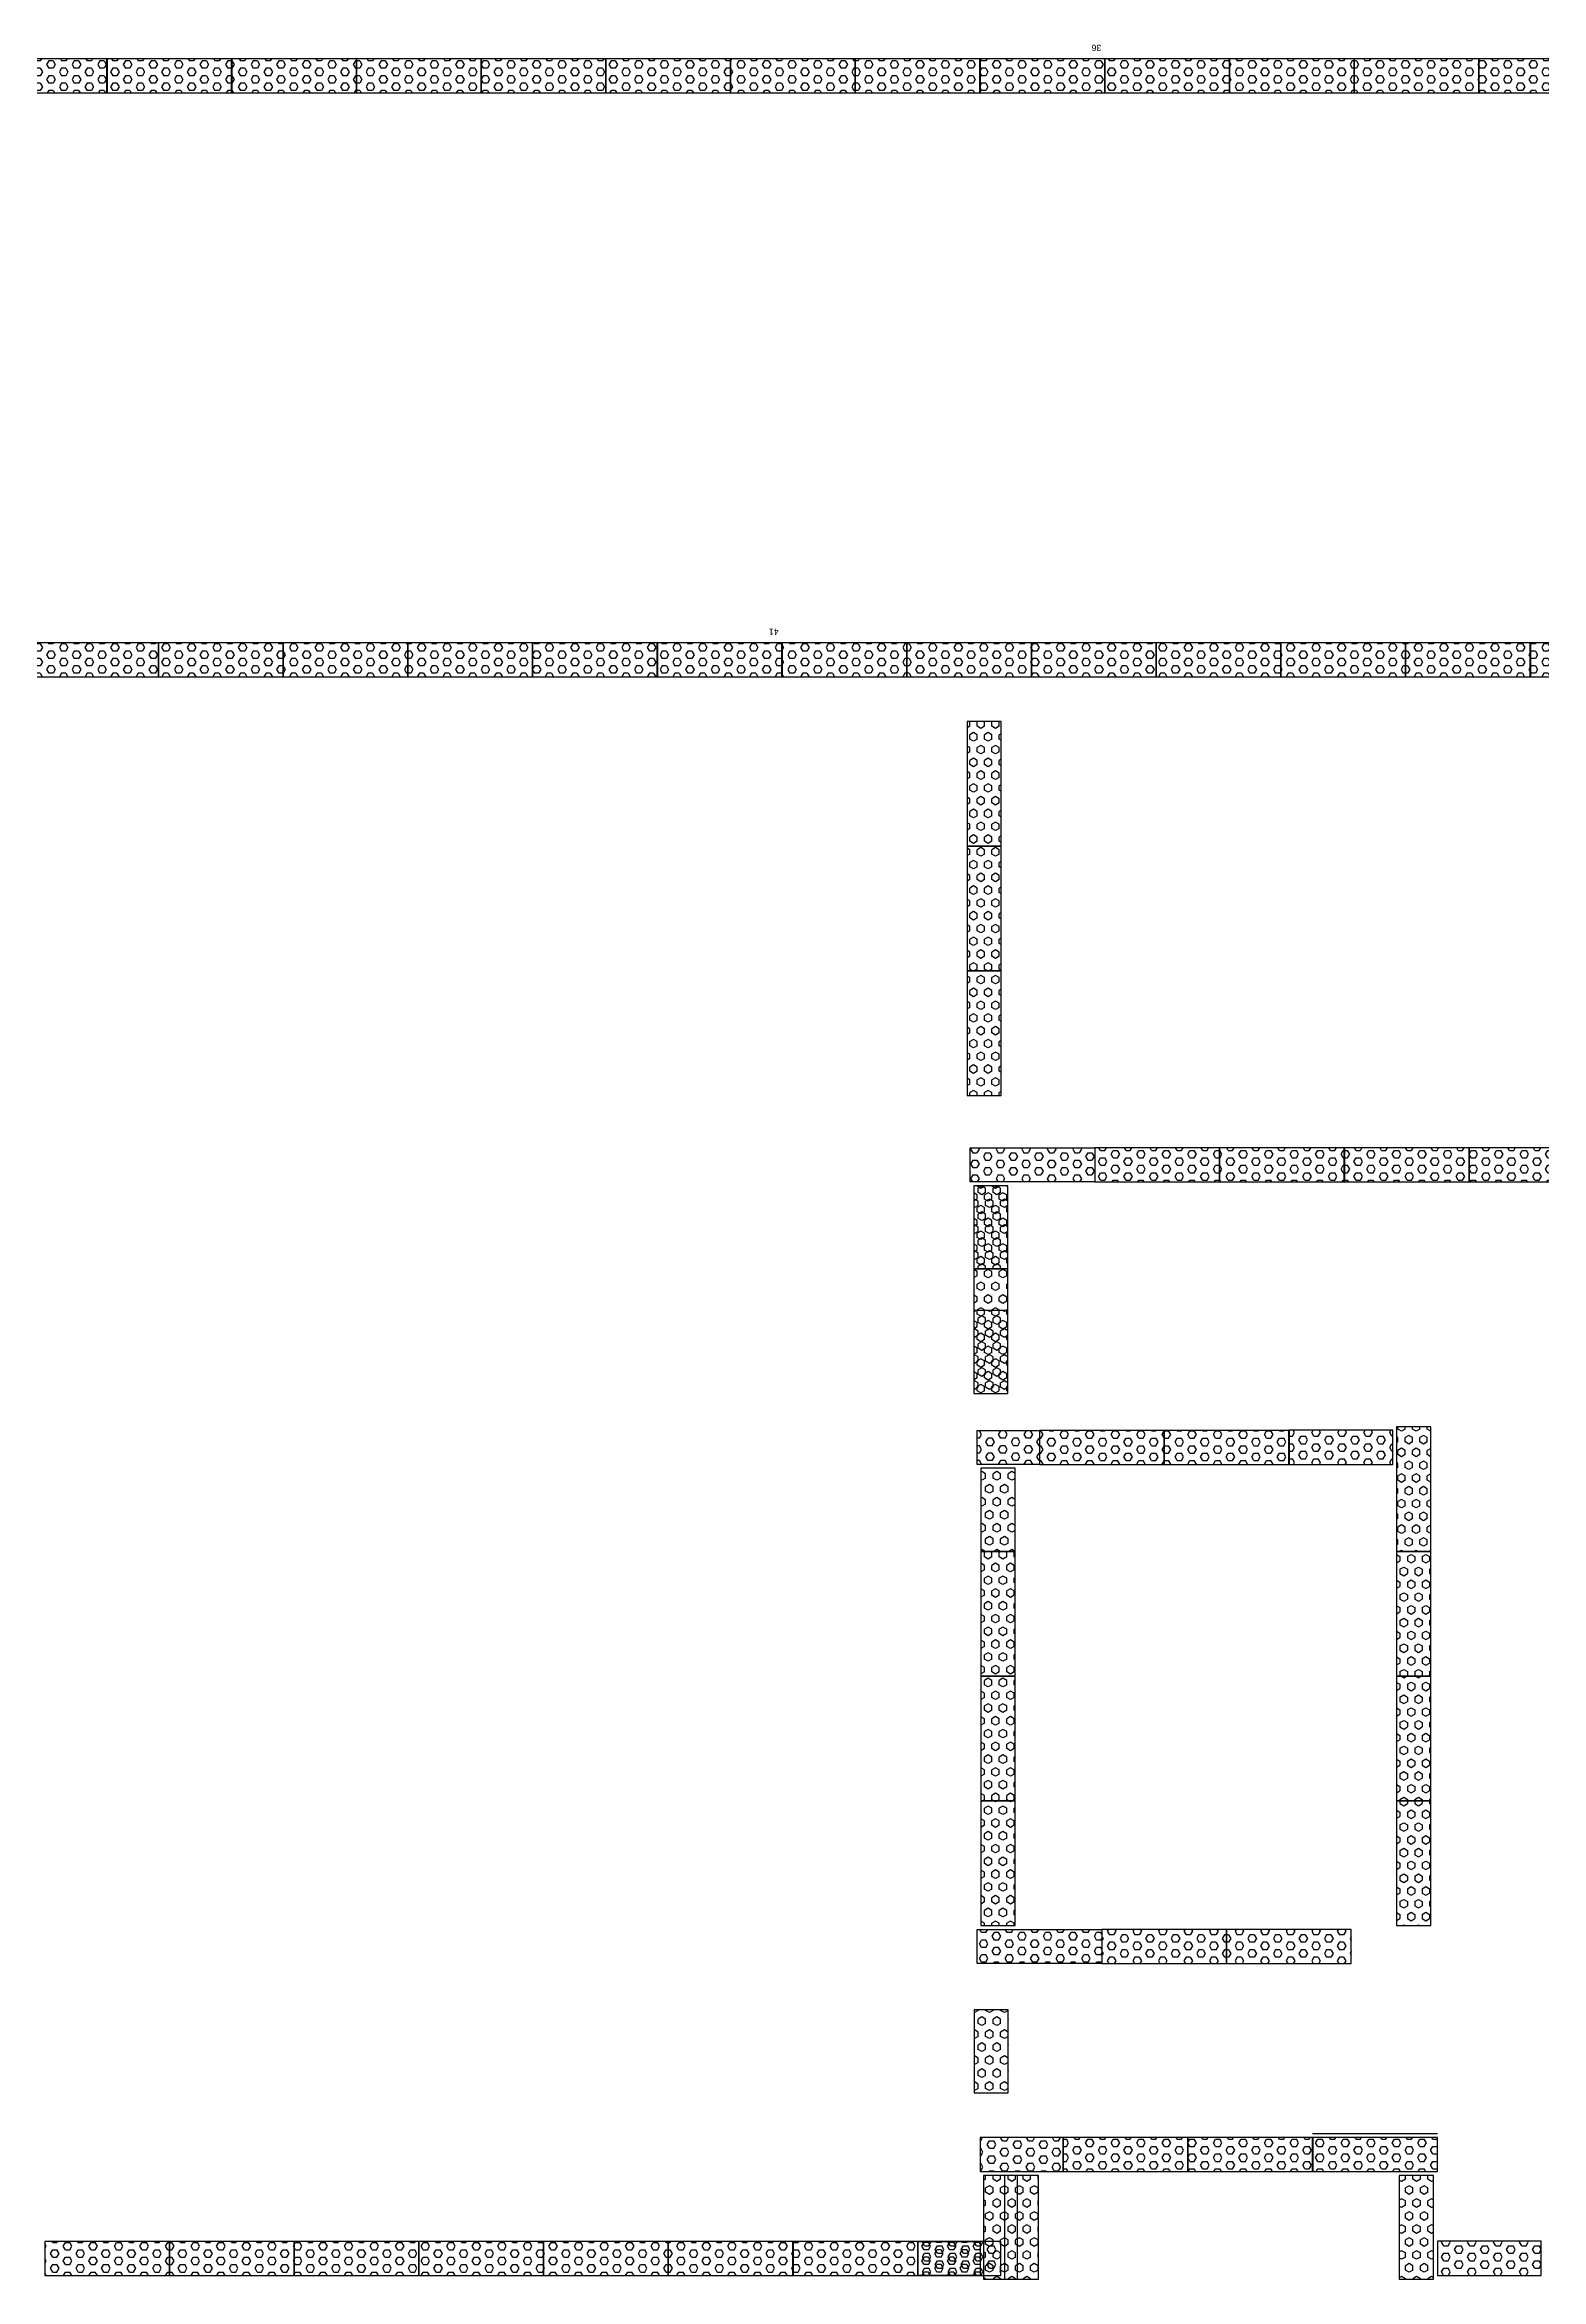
# Model space of a CAD drawing. Header units: millimetres. Extents: x 31568 to 240104, y 7702 to 61692.
# Drawn here: x 78912 to 100872, y 7867 to 40654 of the extents above; entities that cross this region are included whole.
import ezdxf

# ---------------------------------------------------------------- set-up
doc = ezdxf.new("R2010")
doc.units = ezdxf.units.MM
for name, color, linetype in [('DH18', 4, 'Continuous'), ('노드', 2, 'Continuous'), ('발판500×1219', 175, 'Continuous'), ('발판500×1524', 41, 'Continuous'), ('발판500×1829', 131, 'Continuous'), ('발판500×914', 240, 'Continuous')]:
    doc.layers.add(name, color=color, linetype=linetype)
doc.styles.get("Standard").update_dxf_attribs({"font": 'arial.ttf'})

# ---------------------------------------------------------------- blocks, each defined once
blk = doc.blocks.new('b500×1829')
at = {"layer": '발판500×1829', "linetype": 'ByBlock'}
h = blk.add_hatch(dxfattribs=at)
h.set_pattern_fill('HEX', color=256, scale=500, style=0)
h.set_pattern_definition([(0, (-371158.89, -112728.83), (0, 108.253175), [62.5, -125]), (120, (-371158.89, -112728.83), (-93.75, -54.126588), [62.5, -125]), (60, (-371096.39, -112728.83), (-93.75, 54.126588), [62.5, -125])])
h.paths.add_polyline_path([(0, -250), (1829, -250), (1829, 250), (0, 250)])
at = {"layer": '발판500×1829', "linetype": 'ByBlock', "ltscale": 2}
blk.add_lwpolyline([(0, -250), (1829, -250), (1829, 250), (0, 250)], close=True, dxfattribs=at)
blk = doc.blocks.new('518')
at = {"layer": '발판500×1829', "linetype": 'ByBlock', "ltscale": 2}
blk.add_blockref('b500×1829', (0, 0), dxfattribs=at)
blk = doc.blocks.new('b500×1524')
at = {"layer": '발판500×1524', "linetype": 'ByBlock', "ltscale": 2}
h = blk.add_hatch(dxfattribs=at)
h.set_pattern_fill('HEX', color=256, scale=20, style=0)
h.paths.add_polyline_path([(1524, 250), (0, 250), (0, -250), (1524, -250)])
blk.add_lwpolyline([(0, -250), (1524, -250), (1524, 250), (0, 250)], close=True, dxfattribs=at)
blk = doc.blocks.new('515')
at = {"layer": '발판500×1524', "linetype": 'ByBlock', "ltscale": 2}
blk.add_blockref('b500×1524', (0, 0), dxfattribs=at)
blk = doc.blocks.new('발판500×1524')
at = {"layer": '발판500×1524'}
blk.add_blockref('515', (1, -302, 48), dxfattribs=at)
blk = doc.blocks.new('b500×914')
at = {"layer": '발판500×914', "linetype": 'ByBlock'}
h = blk.add_hatch(dxfattribs=at)
h.set_pattern_fill('HEX', color=256, scale=500, angle=90, style=0)
h.set_pattern_definition([(180, (372377.89, -112728.83), (6e-14, 108.253175), [62.5, -125]), (60, (372377.89, -112728.83), (93.75, -54.126588), [62.5, -125]), (120, (372315.39, -112728.83), (93.75, 54.126588), [62.5, -125])])
h.paths.add_polyline_path([(914, -250), (0, -250), (0, 250), (914, 250)])
at = {"layer": '발판500×914', "linetype": 'ByBlock', "ltscale": 2}
blk.add_lwpolyline([(914, -250), (0, -250), (0, 250), (914, 250)], close=True, dxfattribs=at)
blk = doc.blocks.new('509')
at = {"layer": '발판500×914', "linetype": 'ByBlock', "ltscale": 2}
blk.add_blockref('b500×914', (0, 0), dxfattribs=at)
blk = doc.blocks.new('발판500x914')
at = {"layer": '발판500×914'}
blk.add_blockref('509', (1, -305, 48), dxfattribs=at)
blk = doc.blocks.new('b500×1219')
at = {"layer": '발판500×1219', "linetype": 'ByBlock'}
h = blk.add_hatch(dxfattribs=at)
h.set_pattern_fill('HEX', color=256, scale=20, style=0)
h.paths.add_polyline_path([(0, -250), (1219, -250), (1219, 250), (0, 250)])
at = {"layer": '발판500×1219', "linetype": 'ByBlock', "ltscale": 2}
blk.add_lwpolyline([(0, -250), (1219, -250), (1219, 250), (0, 250)], close=True, dxfattribs=at)
blk = doc.blocks.new('512')
at = {"layer": '발판500×1219', "linetype": 'ByBlock', "ltscale": 2}
blk.add_blockref('b500×1219', (0, 0), dxfattribs=at)
blk = doc.blocks.new('발판500×1219')
at = {"layer": '발판500×1219'}
blk.add_blockref('512', (1, -305, 48), dxfattribs=at)
blk = doc.blocks.new('출입구1')
for name, p in [('발판500×1219', (915, 1525, 709)), ('발판500×1219', (915, 1525, 2609)), ('발판500x914', (0, 0, 709)), ('발판500x914', (0, 0, 2609)), ('발판500×1524', (7625, 0, 709)), ('발판500×1524', (7625, 0, 2609))]:
    blk.add_blockref(name, p)
at = {"rotation": 90}
for p in [(915, -610, 709), (915, -610, 2609), (7015, -610, 709), (7015, -610, 2609)]:
    blk.add_blockref('발판500×1524', p, dxfattribs=at)
at = {"layer": '발판500×1829'}
for p in [(2136, 1220, 757), (2136, 1220, 2657), (3966, 1220, 757), (3966, 1220, 2657), (5796, 1220, 757), (5796, 1220, 2657)]:
    blk.add_blockref('518', p, dxfattribs=at)
blk = doc.blocks.new('38x9x6')
for p in [(0, 0, 709), (0, 0, 2609)]:
    blk.add_blockref('발판500x914', p)
blk = doc.blocks.new('38x12x6_복합')
for p in [(0, 1525, 709), (0, 1525, 2609)]:
    blk.add_blockref('발판500×1219', p)
at = {"rotation": 90}
for p in [(0, -610, 709), (0, -610, 2609)]:
    blk.add_blockref('발판500×1524', p, dxfattribs=at)
blk = doc.blocks.new('발판500x1825')
at = {"layer": '발판500×1829'}
blk.add_blockref('518', (1, -305, 48), dxfattribs=at)
blk = doc.blocks.new('38x18x6')
for p in [(0, 0, 2609), (0, 0, 709)]:
    blk.add_blockref('발판500x1825', p)
blk = doc.blocks.new('19x18x6')
blk.add_blockref('발판500x1825', (0, 0, 709))
blk = doc.blocks.new('19x9x6')
blk.add_blockref('발판500x914', (0, 0, 709))
blk = doc.blocks.new('19x12x6_복합')
blk.add_blockref('발판500×1219', (0, 1525, 709))
at = {"rotation": 90}
blk.add_blockref('발판500×1524', (0, -610, 709), dxfattribs=at)
blk = doc.blocks.new('19x15x6_ㄹ')
at = {"rotation": 90}
blk.add_blockref('발판500×1524', (1220, -2135, 709), dxfattribs=at)
blk.add_blockref('발판500×1524', (1830, -1525, 709))
at = {"layer": '발판500×1829'}
blk.add_blockref('518', (1, -305, 757), dxfattribs=at)
blk = doc.blocks.new('38x15x6_ㄹ')
at = {"layer": 'DH18'}
blk.add_line((1830, 0, 1900), (0, 0, 1900), dxfattribs=at)
at = {"rotation": 90}
for p in [(1220, -2135, 709), (1220, -2135, 2609)]:
    blk.add_blockref('발판500×1524', p, dxfattribs=at)
for p in [(1830, -1525, 709), (1830, -1525, 2609)]:
    blk.add_blockref('발판500×1524', p)
at = {"layer": '발판500×1829'}
for p in [(1, -305, 757), (1, -305, 2657)]:
    blk.add_blockref('518', p, dxfattribs=at)
blk = doc.blocks.new('38x18x6_상부')
for p in [(0, 0, 3559), (0, 0, 1659)]:
    blk.add_blockref('발판500x1825', p)
blk = doc.blocks.new('A$Ce74f6398')
at = {"layer": '발판500×1829', "linetype": 'ByBlock', "ltscale": 2}
blk.add_blockref('b500×1829', (-1828, 305, 41), dxfattribs=at)
blk = doc.blocks.new('38x18x6_H')
blk.add_line((1797, -610, 728), (1797, -610, 698))
blk.add_blockref('A$Ce74f6398', (1829, -610, 2616))
at = {"layer": '발판500×1829', "linetype": 'ByBlock', "ltscale": 2}
blk.add_blockref('b500×1829', (1, -305, 757), dxfattribs=at)
blk = doc.blocks.new('38x12x6')
for p in [(0, 0, 709), (0, 0, 2609)]:
    blk.add_blockref('발판500×1219', p)
blk = doc.blocks.new('38x18x6_H15')
at = {"layer": '발판500×1829'}
for p in [(1, 305, 757), (1, 305, 2657)]:
    blk.add_blockref('518', p, dxfattribs=at)
blk = doc.blocks.new('38x15x6_우측')
for p in [(0, 0, 709), (0, 0, 2609)]:
    blk.add_blockref('발판500×1524', p)
blk = doc.blocks.new('38x18x6_코너_12')
at = {"layer": '발판500×1829'}
for p in [(-1829, 305, 757), (-1829, 305, 2657)]:
    blk.add_blockref('518', p, dxfattribs=at)
blk = doc.blocks.new('19x9x6_코너')
for p in [(0, 0, 709), (0, 0, 2609)]:
    blk.add_blockref('발판500x914', p)
blk = doc.blocks.new('38x18x6_14')
for p in [(0, 0, 2134), (0, 0, 234)]:
    blk.add_blockref('발판500x1825', p)
blk = doc.blocks.new('38x18x6_코너_se')
at = {"layer": '발판500×1829', "rotation": 90}
for p in [(305, -609, 757), (305, -609, 2657)]:
    blk.add_blockref('518', p, dxfattribs=at)
blk = doc.blocks.new('38x12x6_H2')
for p in [(0, 0, 709), (0, 0, 2609)]:
    blk.add_blockref('발판500×1219', p)
blk = doc.blocks.new('19x12x6_4')
for p in [(0, 0, 1659), (0, 0, 3559)]:
    blk.add_blockref('발판500×1219', p)
blk = doc.blocks.new('38x15x6_상부')
for p in [(0, 0, 3559), (0, 0, 1659)]:
    blk.add_blockref('발판500×1524', p)

msp = doc.modelspace()

# ---------------------------------------------------------------- block references
for name, p, rotation in [('38x18x6_14', (79826, 39891, 10360), 180), ('38x18x6_14', (79826, 39891, 14160), 180), ('38x18x6_14', (79826, 39891, 17960), 180), ('38x18x6_14', (79826, 39891, 21760), 180), ('38x18x6_14', (79826, 39891, 25560), 180), ('38x18x6_14', (81656, 39891, 10360), 180), ('38x18x6_14', (81656, 39891, 14160), 180), ('38x18x6_14', (81656, 39891, 17960), 180), ('38x18x6_14', (81656, 39891, 21760), 180), ('38x18x6_14', (81656, 39891, 25560), 180), ('38x18x6_14', (83486, 39891, 10360), 180), ('38x18x6_14', (83486, 39891, 14160), 180), ('38x18x6_14', (83486, 39891, 17960), 180), ('38x18x6_14', (83486, 39891, 21760), 180), ('38x18x6_14', (83486, 39891, 25560), 180), ('38x18x6_14', (85316, 39891, 10360), 180), ('38x18x6_14', (85316, 39891, 14160), 180), ('38x18x6_14', (85316, 39891, 17960), 180), ('38x18x6_14', (85316, 39891, 21760), 180), ('38x18x6_14', (85316, 39891, 25560), 180), ('38x18x6_14', (87146, 39891, 10360), 180), ('38x18x6_14', (87146, 39891, 14160), 180), ('38x18x6_14', (87146, 39891, 17960), 180), ('38x18x6_14', (87146, 39891, 21760), 180), ('38x18x6_14', (87146, 39891, 25560), 180), ('38x18x6_14', (88976, 39891, 10360), 180), ('38x18x6_14', (88976, 39891, 14160), 180), ('38x18x6_14', (88976, 39891, 17960), 180), ('38x18x6_14', (88976, 39891, 21760), 180), ('38x18x6_14', (88976, 39891, 25560), 180), ('38x18x6_14', (90806, 39891, 10360), 180), ('38x18x6_14', (90806, 39891, 14160), 180), ('38x18x6_14', (90806, 39891, 17960), 180), ('38x18x6_14', (90806, 39891, 21760), 180), ('38x18x6_14', (90806, 39891, 25560), 180), ('38x18x6_14', (92636, 39891, 10360), 180), ('38x18x6_14', (92636, 39891, 14160), 180), ('38x18x6_14', (92636, 39891, 17960), 180), ('38x18x6_14', (92636, 39891, 21760), 180), ('38x18x6_14', (92636, 39891, 25560), 180), ('38x18x6_14', (94466, 39891, 10360), 180), ('38x18x6_14', (94466, 39891, 14160), 180), ('38x18x6_14', (94466, 39891, 17960), 180), ('38x18x6_14', (94466, 39891, 21760), 180), ('38x18x6_14', (94466, 39891, 25560), 180), ('38x18x6_14', (96296, 39891, 10360), 180), ('38x18x6_14', (96296, 39891, 14160), 180), ('38x18x6_14', (96296, 39891, 17960), 180), ('38x18x6_14', (96296, 39891, 21760), 180), ('38x18x6_14', (96296, 39891, 25560), 180), ('38x18x6_14', (98126, 39891, 10360), 180), ('38x18x6_14', (98126, 39891, 14160), 180), ('38x18x6_14', (98126, 39891, 17960), 180), ('38x18x6_14', (98126, 39891, 21760), 180), ('38x18x6_14', (98126, 39891, 25560), 180), ('38x18x6_14', (99956, 39891, 10360), 180), ('38x18x6_14', (99956, 39891, 14160), 180), ('38x18x6_14', (99956, 39891, 17960), 180), ('38x18x6_14', (99956, 39891, 21760), 180), ('38x18x6_14', (99956, 39891, 25560), 180), ('38x18x6_14', (101786, 39891, 10360), 180), ('38x18x6_14', (101786, 39891, 14160), 180), ('38x18x6_14', (101786, 39891, 17960), 180), ('38x18x6_14', (101786, 39891, 21760), 180), ('38x18x6_14', (101786, 39891, 25560), 180), ('38x18x6', (80581, 31323, 27060), 180), ('38x18x6', (80581, 31323, 30860), 180), ('38x18x6', (80581, 31323, 34660), 180), ('38x18x6', (80581, 31323, 38460), 180), ('38x18x6', (80581, 31323, 42260), 180), ('38x18x6', (80581, 31323, 46060), 180), ('38x18x6', (80581, 31323, 49860), 180), ('38x18x6', (80581, 31323, 53660), 180), ('38x18x6', (80581, 31323, 57460), 180), ('38x18x6', (80581, 31323, 61260), 180), ('38x18x6', (80581, 31323, 65060), 180), ('38x18x6_상부', (80581, 31323, 69810), 180), ('38x18x6_상부', (80581, 31323, 73610), 180), ('38x18x6', (82411, 31323, 27060), 180), ('38x18x6', (82411, 31323, 30860), 180), ('38x18x6', (82411, 31323, 34660), 180), ('38x18x6', (82411, 31323, 38460), 180), ('38x18x6', (82411, 31323, 42260), 180), ('38x18x6', (82411, 31323, 46060), 180), ('38x18x6', (82411, 31323, 49860), 180), ('38x18x6', (82411, 31323, 53660), 180), ('38x18x6', (82411, 31323, 57460), 180), ('38x18x6', (82411, 31323, 61260), 180), ('38x18x6', (82411, 31323, 65060), 180), ('38x18x6_상부', (82411, 31323, 69810), 180), ('38x18x6_상부', (82411, 31323, 73610), 180), ('38x18x6', (84241, 31323, 27060), 180), ('38x18x6', (84241, 31323, 30860), 180), ('38x18x6', (84241, 31323, 34660), 180), ('38x18x6', (84241, 31323, 38460), 180), ('38x18x6', (84241, 31323, 42260), 180), ('38x18x6', (84241, 31323, 46060), 180), ('38x18x6', (84241, 31323, 49860), 180), ('38x18x6', (84241, 31323, 53660), 180), ('38x18x6', (84241, 31323, 57460), 180), ('38x18x6', (84241, 31323, 61260), 180), ('38x18x6', (84241, 31323, 65060), 180), ('38x18x6_상부', (84241, 31323, 69810), 180), ('38x18x6_상부', (84241, 31323, 73610), 180), ('38x18x6', (86071, 31323, 27060), 180), ('38x18x6', (86071, 31323, 30860), 180), ('38x18x6', (86071, 31323, 34660), 180), ('38x18x6', (86071, 31323, 38460), 180), ('38x18x6', (86071, 31323, 42260), 180), ('38x18x6', (86071, 31323, 46060), 180), ('38x18x6', (86071, 31323, 49860), 180), ('38x18x6', (86071, 31323, 53660), 180), ('38x18x6', (86071, 31323, 57460), 180), ('38x18x6', (86071, 31323, 61260), 180), ('38x18x6', (86071, 31323, 65060), 180), ('38x18x6_상부', (86071, 31323, 69810), 180), ('38x18x6_상부', (86071, 31323, 73610), 180), ('38x18x6', (87901, 31323, 27060), 180), ('38x18x6', (87901, 31323, 30860), 180), ('38x18x6', (87901, 31323, 34660), 180), ('38x18x6', (87901, 31323, 38460), 180), ('38x18x6', (87901, 31323, 42260), 180), ('38x18x6', (87901, 31323, 46060), 180), ('38x18x6', (87901, 31323, 49860), 180), ('38x18x6', (87901, 31323, 53660), 180), ('38x18x6', (87901, 31323, 57460), 180), ('38x18x6', (87901, 31323, 61260), 180), ('38x18x6', (87901, 31323, 65060), 180), ('38x18x6_상부', (87901, 31323, 69810), 180), ('38x18x6_상부', (87901, 31323, 73610), 180), ('38x18x6', (89731, 31323, 27060), 180), ('38x18x6', (89731, 31323, 30860), 180), ('38x18x6', (89731, 31323, 34660), 180), ('38x18x6', (89731, 31323, 38460), 180), ('38x18x6', (89731, 31323, 42260), 180), ('38x18x6', (89731, 31323, 46060), 180), ('38x18x6', (89731, 31323, 49860), 180), ('38x18x6', (89731, 31323, 53660), 180), ('38x18x6', (89731, 31323, 57460), 180), ('38x18x6', (89731, 31323, 61260), 180), ('38x18x6', (89731, 31323, 65060), 180), ('38x18x6_상부', (89731, 31323, 69810), 180), ('38x18x6_상부', (89731, 31323, 73610), 180), ('38x18x6', (91561, 31323, 27060), 180), ('38x18x6', (91561, 31323, 30860), 180), ('38x18x6', (91561, 31323, 34660), 180), ('38x18x6', (91561, 31323, 38460), 180), ('38x18x6', (91561, 31323, 42260), 180), ('38x18x6', (91561, 31323, 46060), 180), ('38x18x6', (91561, 31323, 49860), 180), ('38x18x6', (91561, 31323, 53660), 180), ('38x18x6', (91561, 31323, 57460), 180), ('38x18x6', (91561, 31323, 61260), 180), ('38x18x6', (91561, 31323, 65060), 180), ('38x18x6_상부', (91561, 31323, 69810), 180), ('38x18x6_상부', (91561, 31323, 73610), 180), ('38x18x6', (93391, 31323, 27060), 180), ('38x18x6', (93391, 31323, 30860), 180), ('38x18x6', (93391, 31323, 34660), 180), ('38x18x6', (93391, 31323, 38460), 180), ('38x18x6', (93391, 31323, 42260), 180), ('38x18x6', (93391, 31323, 46060), 180), ('38x18x6', (93391, 31323, 49860), 180), ('38x18x6', (93391, 31323, 53660), 180), ('38x18x6', (93391, 31323, 57460), 180), ('38x18x6', (93391, 31323, 61260), 180), ('38x18x6', (93391, 31323, 65060), 180), ('38x18x6_상부', (93391, 31323, 69810), 180), ('38x18x6_상부', (93391, 31323, 73610), 180), ('38x18x6', (95221, 31323, 27060), 180), ('38x18x6', (95221, 31323, 30860), 180), ('38x18x6', (95221, 31323, 34660), 180), ('38x18x6', (95221, 31323, 38460), 180), ('38x18x6', (97051, 31323, 27060), 180), ('38x18x6', (97051, 31323, 30860), 180), ('38x18x6', (97051, 31323, 34660), 180), ('38x18x6', (97051, 31323, 38460), 180), ('38x18x6', (98881, 31323, 27060), 180), ('38x18x6', (98881, 31323, 30860), 180), ('38x18x6', (98881, 31323, 34660), 180), ('38x18x6', (98881, 31323, 38460), 180), ('38x18x6', (100711, 31323, 27060), 180), ('38x18x6', (100711, 31323, 30860), 180), ('38x18x6', (100711, 31323, 34660), 180), ('38x18x6', (100711, 31323, 38460), 180), ('38x18x6', (102541, 31323, 27060), 180), ('38x18x6', (102541, 31323, 30860), 180), ('38x18x6', (102541, 31323, 34660), 180), ('38x18x6', (102541, 31323, 38460), 180), ('38x18x6_H', (92391, 28893, 42060), 90), ('38x18x6_H', (92391, 28893, 45860), 90), ('38x18x6_H', (92391, 28893, 49660), 90), ('38x18x6_H', (92391, 28893, 53460), 90), ('38x18x6_H', (92391, 28893, 57260), 90), ('38x18x6_H', (92391, 28893, 61060), 90), ('38x18x6_H', (92391, 28893, 64860), 90), ('38x18x6_H', (92391, 28893, 68660), 90), ('38x18x6_H', (92391, 28893, 72460), 90), ('38x18x6', (92391, 27063, 42060), 90), ('38x18x6', (92391, 27063, 45860), 90), ('38x18x6', (92391, 27063, 49660), 90), ('38x18x6', (92391, 27063, 53460), 90), ('38x18x6', (92391, 27063, 57260), 90), ('38x18x6', (92391, 27063, 61060), 90), ('38x18x6', (92391, 27063, 64860), 90), ('38x18x6', (92391, 27063, 68660), 90), ('38x18x6', (92391, 27063, 72460), 90), ('38x18x6', (92391, 25233, 42060), 90), ('38x18x6', (92391, 25233, 45860), 90), ('38x18x6', (92391, 25233, 49660), 90), ('38x18x6', (92391, 25233, 53460), 90), ('38x18x6', (92391, 25233, 57260), 90), ('38x18x6', (92391, 25233, 61060), 90), ('38x18x6', (92391, 25233, 64860), 90), ('38x18x6', (92391, 25233, 68660), 90), ('38x18x6', (92391, 25233, 72460), 90), ('38x18x6_H', (92491, 22083, 42060), 90), ('38x18x6_H', (92491, 22083, 45860), 90), ('38x18x6_H', (92491, 22083, 49660), 90), ('38x18x6_H', (92491, 22083, 53460), 90), ('38x18x6_H', (92491, 22083, 57260), 90), ('38x18x6_H', (92491, 22083, 61060), 90), ('38x18x6_H', (92491, 22083, 64860), 90), ('38x18x6_H', (92491, 22083, 68660), 90), ('38x18x6_H', (92491, 22083, 72460), 90), ('38x12x6', (92491, 22693, 38260), 90), ('38x18x6', (92491, 20863, 38260), 90), ('38x12x6', (92491, 20863, 42060), 90), ('38x12x6', (92491, 20863, 45860), 90), ('38x12x6', (92491, 20863, 49660), 90), ('38x12x6', (92491, 20863, 53460), 90), ('38x12x6', (92491, 20863, 57260), 90), ('38x12x6', (92491, 20863, 61060), 90), ('38x12x6', (92491, 20863, 64860), 90), ('38x12x6', (92491, 20863, 68660), 90), ('38x12x6', (92491, 20863, 72460), 90), ('38x18x6_코너_12', (99304, 20376, 2610), 90), ('38x18x6_코너_12', (99304, 20376, 6410), 90), ('38x18x6_코너_12', (99304, 20376, 10210), 90), ('38x18x6_코너_12', (99304, 20376, 14010), 90), ('38x18x6_코너_12', (99304, 20376, 17810), 90), ('38x18x6_코너_12', (99304, 20376, 21610), 90), ('38x18x6_코너_12', (99304, 20376, 25410), 90), ('38x18x6_코너_12', (99304, 20376, 29210), 90), ('38x18x6_코너_12', (99304, 20376, 33010), 90), ('38x12x6', (92594, 18546, 2610), 90), ('38x12x6', (92594, 18546, 6410), 90), ('38x12x6', (92594, 18546, 10210), 90), ('38x12x6', (92594, 18546, 14010), 90), ('38x12x6', (92594, 18546, 17810), 90), ('38x12x6', (92594, 18546, 21610), 90), ('38x12x6', (92594, 18546, 25410), 90), ('38x12x6', (92594, 18546, 29210), 90), ('38x12x6', (92594, 18546, 33010), 90), ('38x12x6', (92594, 18546, 38260), 90), ('38x12x6', (92594, 18546, 42060), 90), ('38x12x6', (92594, 18546, 45860), 90), ('38x12x6', (92594, 18546, 49660), 90), ('38x12x6', (92594, 18546, 53460), 90), ('38x12x6', (92594, 18546, 57260), 90), ('38x12x6', (92594, 18546, 61060), 90), ('38x12x6', (92594, 18546, 64860), 90), ('38x12x6', (92594, 18546, 68660), 90), ('38x12x6', (92594, 18546, 72460), 90), ('38x18x6', (92594, 16716, 2610), 90), ('38x18x6', (92594, 16716, 6410), 90), ('38x18x6', (92594, 16716, 10210), 90), ('38x18x6', (92594, 16716, 14010), 90), ('38x18x6', (92594, 16716, 17810), 90), ('38x18x6', (92594, 16716, 21610), 90), ('38x18x6', (92594, 16716, 25410), 90), ('38x18x6', (92594, 16716, 29210), 90), ('38x18x6', (92594, 16716, 33010), 90), ('38x18x6', (92594, 16716, 38260), 90), ('38x18x6', (92594, 16716, 42060), 90), ('38x18x6', (92594, 16716, 45860), 90), ('38x18x6', (92594, 16716, 49660), 90), ('38x18x6', (92594, 16716, 53460), 90), ('38x18x6', (92594, 16716, 57260), 90), ('38x18x6', (92594, 16716, 61060), 90), ('38x18x6', (92594, 16716, 64860), 90), ('38x18x6', (92594, 16716, 68660), 90), ('38x18x6', (92594, 16716, 72460), 90), ('38x18x6', (99304, 18546, 2610), 270), ('38x18x6', (99304, 18546, 6410), 270), ('38x18x6', (99304, 18546, 10210), 270), ('38x18x6', (99304, 18546, 14010), 270), ('38x18x6', (99304, 18546, 17810), 270), ('38x18x6', (99304, 18546, 21610), 270), ('38x18x6', (99304, 18546, 25410), 270), ('38x18x6', (99304, 18546, 29210), 270), ('38x18x6', (99304, 18546, 33010), 270), ('38x18x6', (92594, 14886, 2610), 90), ('38x18x6', (92594, 14886, 6410), 90), ('38x18x6', (92594, 14886, 10210), 90), ('38x18x6', (92594, 14886, 14010), 90), ('38x18x6', (92594, 14886, 17810), 90), ('38x18x6', (92594, 14886, 21610), 90), ('38x18x6', (92594, 14886, 25410), 90), ('38x18x6', (92594, 14886, 29210), 90), ('38x18x6', (92594, 14886, 33010), 90), ('38x18x6', (92594, 14886, 38260), 90), ('38x18x6', (92594, 14886, 42060), 90), ('38x18x6', (92594, 14886, 45860), 90), ('38x18x6', (92594, 14886, 49660), 90), ('38x18x6', (92594, 14886, 53460), 90), ('38x18x6', (92594, 14886, 57260), 90), ('38x18x6', (92594, 14886, 61060), 90), ('38x18x6', (92594, 14886, 64860), 90), ('38x18x6', (92594, 14886, 68660), 90), ('38x18x6', (92594, 14886, 72460), 90), ('38x18x6', (99304, 16716, 2610), 270), ('38x18x6', (99304, 16716, 6410), 270), ('38x18x6', (99304, 16716, 10210), 270), ('38x18x6', (99304, 16716, 14010), 270), ('38x18x6', (99304, 16716, 17810), 270), ('38x18x6', (99304, 16716, 21610), 270), ('38x18x6', (99304, 16716, 25410), 270), ('38x18x6', (99304, 16716, 29210), 270), ('38x18x6', (99304, 16716, 33010), 270), ('38x18x6', (92594, 13056, 2610), 90), ('38x18x6', (92594, 13056, 6410), 90), ('38x18x6', (92594, 13056, 10210), 90), ('38x18x6', (92594, 13056, 14010), 90), ('38x18x6', (92594, 13056, 17810), 90), ('38x18x6', (92594, 13056, 21610), 90), ('38x18x6', (92594, 13056, 25410), 90), ('38x18x6', (92594, 13056, 29210), 90), ('38x18x6', (92594, 13056, 33010), 90), ('38x18x6', (92594, 13056, 38260), 90), ('38x18x6', (92594, 13056, 42060), 90), ('38x18x6', (92594, 13056, 45860), 90), ('38x18x6', (92594, 13056, 49660), 90), ('38x18x6', (92594, 13056, 53460), 90), ('38x18x6', (92594, 13056, 57260), 90), ('38x18x6', (92594, 13056, 61060), 90), ('38x18x6', (92594, 13056, 64860), 90), ('38x18x6', (92594, 13056, 68660), 90), ('38x18x6', (92594, 13056, 72460), 90), ('38x18x6', (99304, 14886, 2610), 270), ('38x18x6', (99304, 14886, 6410), 270), ('38x18x6', (99304, 14886, 10210), 270), ('38x18x6', (99304, 14886, 14010), 270), ('38x18x6', (99304, 14886, 17810), 270), ('38x18x6', (99304, 14886, 21610), 270), ('38x18x6', (99304, 14886, 25410), 270), ('38x18x6', (99304, 14886, 29210), 270), ('38x18x6', (99304, 14886, 33010), 270), ('38x18x6', (96254, 12446, 2610), 180), ('38x18x6', (96254, 12446, 6410), 180), ('38x18x6', (96254, 12446, 10210), 180), ('38x18x6', (96254, 12446, 14010), 180), ('38x18x6', (96254, 12446, 17810), 180), ('38x18x6', (96254, 12446, 21610), 180), ('38x18x6', (96254, 12446, 25410), 180), ('38x18x6', (96254, 12446, 29210), 180), ('38x18x6', (96254, 12446, 33010), 180), ('38x18x6', (98084, 12446, 2610), 180), ('38x18x6', (98084, 12446, 6410), 180), ('38x18x6', (98084, 12446, 10210), 180), ('38x18x6', (98084, 12446, 14010), 180), ('38x18x6', (98084, 12446, 17810), 180), ('38x18x6', (98084, 12446, 21610), 180), ('38x18x6', (98084, 12446, 25410), 180), ('38x18x6', (98084, 12446, 29210), 180), ('38x18x6', (98084, 12446, 33010), 180), ('38x12x6_H2', (92496, 10601, 2610), 90), ('38x12x6_H2', (92496, 10601, 6410), 90), ('38x12x6_H2', (92496, 10601, 10210), 90), ('38x12x6_H2', (92496, 10601, 14010), 90), ('38x12x6_H2', (92496, 10601, 17810), 90), ('38x12x6_H2', (92496, 10601, 21610), 90), ('38x12x6_H2', (92496, 10601, 25410), 90), ('38x12x6_H2', (92496, 10601, 29210), 90), ('38x12x6_H2', (92496, 10601, 33010), 90), ('38x12x6_H2', (92496, 10601, 36810), 90), ('38x12x6_H2', (92496, 10601, 40610), 90), ('38x12x6_H2', (92496, 10601, 44410), 90), ('38x12x6_H2', (92496, 10601, 48210), 90), ('38x12x6_H2', (92496, 10601, 52010), 90), ('38x12x6_H2', (92496, 10601, 55810), 90), ('38x12x6_H2', (92496, 10601, 59610), 90), ('38x12x6_H2', (92496, 10601, 63410), 90), ('38x12x6_H2', (92496, 10601, 67210), 90), ('38x12x6_H2', (92496, 10601, 71010), 90), ('38x15x6_상부', (92941, 7866, 46885), 90), ('38x15x6_상부', (92941, 7866, 50685), 90), ('38x15x6_상부', (92941, 7866, 54485), 90), ('38x15x6_상부', (92941, 7866, 58285), 90), ('38x15x6_상부', (92941, 7866, 62085), 90), ('38x15x6_상부', (92941, 7866, 65885), 90), ('38x15x6_상부', (92941, 7866, 69685), 90), ('38x15x6_상부', (92941, 7866, 73485), 90)]:
    msp.add_blockref(name, p, dxfattribs=dict(rotation=rotation))
at = {"xscale": -1, "rotation": 270}
msp.add_blockref('38x18x6_코너_se', (93101, 23913, 38260), dxfattribs=at)
for name, p in [('38x18x6', (94321, 24523, 38260)), ('38x18x6', (96151, 24523, 38260)), ('38x18x6', (97981, 24523, 38260)), ('38x18x6', (99811, 24523, 38260)), ('19x9x6_코너', (92594, 20376, 2610)), ('19x9x6_코너', (92594, 20376, 6410)), ('19x9x6_코너', (92594, 20376, 10210)), ('19x9x6_코너', (92594, 20376, 14010)), ('19x9x6_코너', (92594, 20376, 17810)), ('19x9x6_코너', (92594, 20376, 21610)), ('19x9x6_코너', (92594, 20376, 25410)), ('19x9x6_코너', (92594, 20376, 29210)), ('19x9x6_코너', (92594, 20376, 33010)), ('38x18x6', (93509, 20376, 2610)), ('38x18x6', (93509, 20376, 6410)), ('38x18x6', (93509, 20376, 10210)), ('38x18x6', (93509, 20376, 14010)), ('38x18x6', (93509, 20376, 17810)), ('38x18x6', (93509, 20376, 21610)), ('38x18x6', (93509, 20376, 25410)), ('38x18x6', (93509, 20376, 29210)), ('38x18x6', (93509, 20376, 33010)), ('38x18x6', (95339, 20376, 2610)), ('38x18x6', (95339, 20376, 6410)), ('38x18x6', (95339, 20376, 10210)), ('38x18x6', (95339, 20376, 14010)), ('38x18x6', (95339, 20376, 17810)), ('38x18x6', (95339, 20376, 21610)), ('38x18x6', (95339, 20376, 25410)), ('38x18x6', (95339, 20376, 29210)), ('38x18x6', (95339, 20376, 33010)), ('38x15x6_우측', (97169, 20376, 2610)), ('38x15x6_우측', (97169, 20376, 6410)), ('38x15x6_우측', (97169, 20376, 10210)), ('38x15x6_우측', (97169, 20376, 14010)), ('38x15x6_우측', (97169, 20376, 17810)), ('38x15x6_우측', (97169, 20376, 21610)), ('38x15x6_우측', (97169, 20376, 25410)), ('38x15x6_우측', (97169, 20376, 29210)), ('38x15x6_우측', (97169, 20376, 33010)), ('출입구1', (91721, 8476, 2610)), ('출입구1', (91721, 8476, 6410)), ('38x12x6_복합', (92636, 8476, 10210)), ('38x12x6_복합', (92636, 8476, 14010)), ('38x12x6_복합', (92636, 8476, 17810)), ('38x12x6_복합', (92636, 8476, 21610)), ('38x12x6_복합', (92636, 8476, 25410)), ('38x12x6_복합', (92636, 8476, 29210)), ('38x12x6_복합', (92636, 8476, 33010)), ('38x12x6_복합', (92636, 8476, 36810)), ('38x12x6_복합', (92636, 8476, 40610)), ('19x12x6_복합', (92636, 8476, 44410)), ('38x18x6', (93856, 10001, 10210)), ('38x18x6', (93856, 10001, 14010)), ('38x18x6', (93856, 10001, 17810)), ('38x18x6', (93856, 10001, 21610)), ('38x18x6', (93856, 10001, 25410)), ('38x18x6', (93856, 10001, 29210)), ('38x18x6', (93856, 10001, 33010)), ('38x18x6', (93856, 10001, 36810)), ('19x18x6', (95686, 10001, 10210)), ('38x18x6', (95686, 10001, 12110)), ('38x18x6', (95686, 10001, 15910)), ('38x18x6', (95686, 10001, 19710)), ('38x18x6', (95686, 10001, 23510)), ('38x18x6', (95686, 10001, 27310)), ('38x18x6', (95686, 10001, 31110)), ('38x18x6', (95686, 10001, 34910)), ('19x18x6', (95686, 10001, 38710)), ('38x15x6_ㄹ', (97516, 10001, 12110)), ('38x15x6_ㄹ', (97516, 10001, 15910)), ('38x15x6_ㄹ', (97516, 10001, 19710)), ('38x15x6_ㄹ', (97516, 10001, 23510)), ('38x15x6_ㄹ', (97516, 10001, 27310)), ('38x15x6_ㄹ', (97516, 10001, 31110)), ('38x15x6_ㄹ', (97516, 10001, 34910)), ('19x15x6_ㄹ', (97516, 10001, 10210)), ('19x15x6_ㄹ', (97516, 10001, 38710)), ('38x18x6', (78911, 8476, 2610)), ('38x18x6', (78911, 8476, 6410)), ('38x18x6', (78911, 8476, 10210)), ('38x18x6', (78911, 8476, 14010)), ('38x18x6', (78911, 8476, 17810)), ('38x18x6', (78911, 8476, 21610)), ('38x18x6', (78911, 8476, 25410)), ('38x18x6', (78911, 8476, 29210)), ('38x18x6', (78911, 8476, 33010)), ('38x18x6', (78911, 8476, 36810)), ('38x18x6', (78911, 8476, 40610)), ('38x18x6_상부', (78911, 8476, 46885)), ('38x18x6_상부', (78911, 8476, 54485)), ('38x18x6_상부', (78911, 8476, 50685)), ('38x18x6_상부', (78911, 8476, 58285)), ('38x18x6_상부', (78911, 8476, 62085)), ('38x18x6_상부', (78911, 8476, 69685)), ('38x18x6_상부', (78911, 8476, 65885)), ('38x18x6_상부', (78911, 8476, 73485)), ('38x18x6', (80741, 8476, 2610)), ('38x18x6', (80741, 8476, 6410)), ('38x18x6', (80741, 8476, 10210)), ('38x18x6', (80741, 8476, 14010)), ('38x18x6', (80741, 8476, 17810)), ('38x18x6', (80741, 8476, 21610)), ('38x18x6', (80741, 8476, 25410)), ('38x18x6', (80741, 8476, 29210)), ('38x18x6', (80741, 8476, 33010)), ('38x18x6', (80741, 8476, 36810)), ('38x18x6', (80741, 8476, 40610)), ('38x18x6_상부', (80741, 8476, 46885)), ('38x18x6_상부', (80741, 8476, 54485)), ('38x18x6_상부', (80741, 8476, 50685)), ('38x18x6_상부', (80741, 8476, 58285)), ('38x18x6_상부', (80741, 8476, 62085)), ('38x18x6_상부', (80741, 8476, 69685)), ('38x18x6_상부', (80741, 8476, 65885)), ('38x18x6_상부', (80741, 8476, 73485)), ('38x18x6', (82571, 8476, 2610)), ('38x18x6', (82571, 8476, 6410)), ('38x18x6', (82571, 8476, 10210)), ('38x18x6', (82571, 8476, 14010)), ('38x18x6', (82571, 8476, 17810)), ('38x18x6', (82571, 8476, 21610)), ('38x18x6', (82571, 8476, 25410)), ('38x18x6', (82571, 8476, 29210)), ('38x18x6', (82571, 8476, 33010)), ('38x18x6', (82571, 8476, 36810)), ('38x18x6', (82571, 8476, 40610)), ('38x18x6_상부', (82571, 8476, 46885)), ('38x18x6_상부', (82571, 8476, 54485)), ('38x18x6_상부', (82571, 8476, 50685)), ('38x18x6_상부', (82571, 8476, 58285)), ('38x18x6_상부', (82571, 8476, 62085)), ('38x18x6_상부', (82571, 8476, 69685)), ('38x18x6_상부', (82571, 8476, 65885)), ('38x18x6_상부', (82571, 8476, 73485)), ('38x18x6', (84401, 8476, 2610)), ('38x18x6', (84401, 8476, 6410)), ('38x18x6', (84401, 8476, 10210)), ('38x18x6', (84401, 8476, 14010)), ('38x18x6', (84401, 8476, 17810)), ('38x18x6', (84401, 8476, 21610)), ('38x18x6', (84401, 8476, 25410)), ('38x18x6', (84401, 8476, 29210)), ('38x18x6', (84401, 8476, 33010)), ('38x18x6', (84401, 8476, 36810)), ('38x18x6', (84401, 8476, 40610)), ('38x18x6_상부', (84401, 8476, 46885)), ('38x18x6_상부', (84401, 8476, 54485)), ('38x18x6_상부', (84401, 8476, 50685)), ('38x18x6_상부', (84401, 8476, 58285)), ('38x18x6_상부', (84401, 8476, 62085)), ('38x18x6_상부', (84401, 8476, 69685)), ('38x18x6_상부', (84401, 8476, 65885)), ('38x18x6_상부', (84401, 8476, 73485)), ('38x18x6', (86231, 8476, 2610)), ('38x18x6', (86231, 8476, 6410)), ('38x18x6', (86231, 8476, 10210)), ('38x18x6', (86231, 8476, 14010)), ('38x18x6', (86231, 8476, 17810)), ('38x18x6', (86231, 8476, 21610)), ('38x18x6', (86231, 8476, 25410)), ('38x18x6', (86231, 8476, 29210)), ('38x18x6', (86231, 8476, 33010)), ('38x18x6', (86231, 8476, 36810)), ('38x18x6', (86231, 8476, 40610)), ('38x18x6_상부', (86231, 8476, 46885)), ('38x18x6_상부', (86231, 8476, 54485)), ('38x18x6_상부', (86231, 8476, 50685)), ('38x18x6_상부', (86231, 8476, 58285)), ('38x18x6_상부', (86231, 8476, 62085)), ('38x18x6_상부', (86231, 8476, 69685)), ('38x18x6_상부', (86231, 8476, 65885)), ('38x18x6_상부', (86231, 8476, 73485)), ('38x18x6', (88061, 8476, 2610)), ('38x18x6', (88061, 8476, 6410)), ('38x18x6', (88061, 8476, 10210)), ('38x18x6', (88061, 8476, 14010)), ('38x18x6', (88061, 8476, 17810)), ('38x18x6', (88061, 8476, 21610)), ('38x18x6', (88061, 8476, 25410)), ('38x18x6', (88061, 8476, 29210)), ('38x18x6', (88061, 8476, 33010)), ('38x18x6', (88061, 8476, 36810)), ('38x18x6', (88061, 8476, 40610)), ('38x18x6_상부', (88061, 8476, 46885)), ('38x18x6_상부', (88061, 8476, 54485)), ('38x18x6_상부', (88061, 8476, 50685)), ('38x18x6_상부', (88061, 8476, 58285)), ('38x18x6_상부', (88061, 8476, 62085)), ('38x18x6_상부', (88061, 8476, 69685)), ('38x18x6_상부', (88061, 8476, 65885)), ('38x18x6_상부', (88061, 8476, 73485)), ('38x18x6', (89891, 8476, 2610)), ('38x18x6', (89891, 8476, 6410)), ('38x18x6', (89891, 8476, 10210)), ('38x18x6', (89891, 8476, 14010)), ('38x18x6', (89891, 8476, 17810)), ('38x18x6', (89891, 8476, 21610)), ('38x18x6', (89891, 8476, 25410)), ('38x18x6', (89891, 8476, 29210)), ('38x18x6', (89891, 8476, 33010)), ('38x18x6', (89891, 8476, 36810)), ('38x18x6', (89891, 8476, 40610)), ('38x18x6_상부', (89891, 8476, 46885)), ('38x18x6_상부', (89891, 8476, 54485)), ('38x18x6_상부', (89891, 8476, 50685)), ('38x18x6_상부', (89891, 8476, 58285)), ('38x18x6_상부', (89891, 8476, 62085)), ('38x18x6_상부', (89891, 8476, 69685)), ('38x18x6_상부', (89891, 8476, 65885)), ('38x18x6_상부', (89891, 8476, 73485)), ('38x9x6', (91721, 8476, 10210)), ('38x9x6', (91721, 8476, 14010)), ('38x9x6', (91721, 8476, 17810)), ('38x9x6', (91721, 8476, 21610)), ('38x9x6', (91721, 8476, 25410)), ('38x9x6', (91721, 8476, 29210)), ('38x9x6', (91721, 8476, 33010)), ('38x9x6', (91721, 8476, 36810)), ('38x9x6', (91721, 8476, 40610)), ('19x9x6', (91721, 8476, 44410)), ('19x12x6_4', (91721, 8476, 46885)), ('19x12x6_4', (91721, 8476, 50685)), ('19x12x6_4', (91721, 8476, 54485)), ('19x12x6_4', (91721, 8476, 58285)), ('19x12x6_4', (91721, 8476, 62085)), ('19x12x6_4', (91721, 8476, 65885)), ('19x12x6_4', (91721, 8476, 69685)), ('19x12x6_4', (91721, 8476, 73485))]:
    msp.add_blockref(name, p)
at = {"xscale": -1}
for p in [(94424, 12446, 2610), (94424, 12446, 6410), (94424, 12446, 10210), (94424, 12446, 14010), (94424, 12446, 17810), (94424, 12446, 21610), (94424, 12446, 25410), (94424, 12446, 29210), (94424, 12446, 33010)]:
    msp.add_blockref('38x18x6_H15', p, dxfattribs=at)

# ---------------------------------------------------------------- texts
at = {"layer": '노드'}
for s, p in [('36', (94416, 40653, 20008)), ('41', (89681, 32085, 37183))]:
    msp.add_text(s, height=92.8, rotation=180, dxfattribs=at).set_placement(p)

doc.saveas('drawing.dxf')
